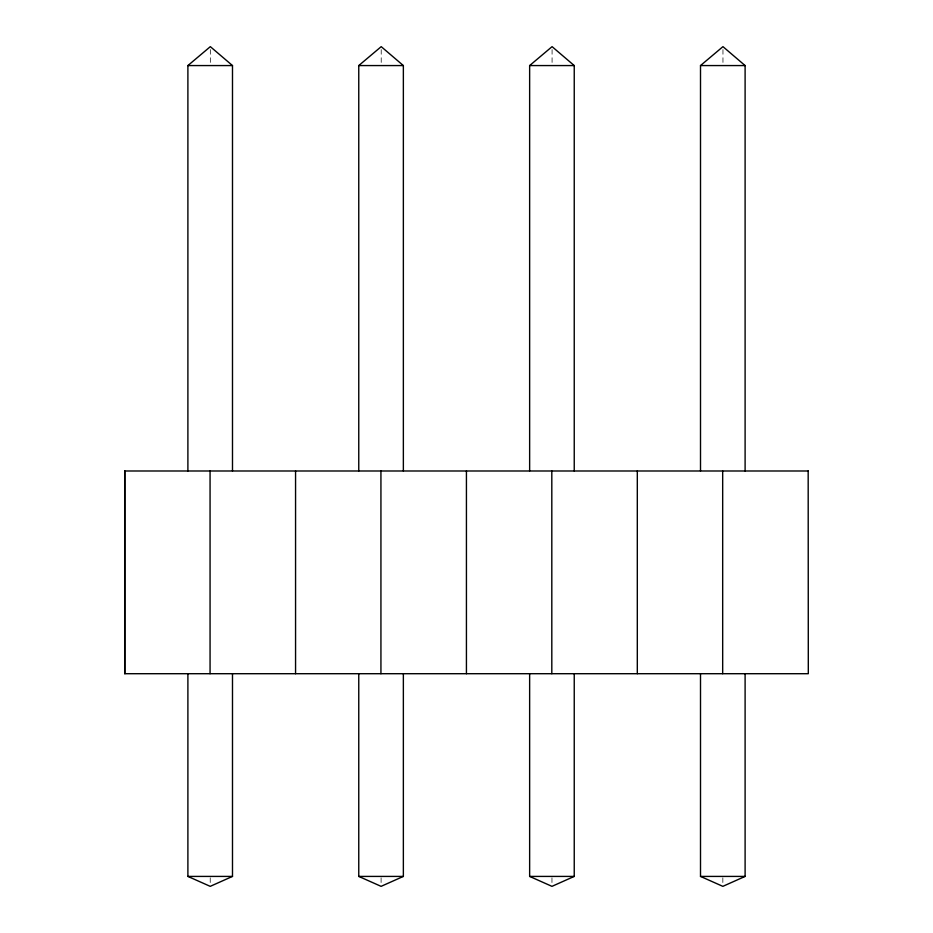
<?xml version="1.0" encoding="UTF-8"?>
<svg xmlns="http://www.w3.org/2000/svg" width="933" height="933" viewBox="0 0 933 933"><rect width="100%" height="100%" fill="white"/><g stroke="black" fill="none" stroke-linecap="round" stroke-linejoin="round"><path stroke-width="0.7" stroke-dasharray="4.67 3.5" d="M722.958 49.566L722.958 64.109M722.842 877.836L722.842 883.516M552.079 49.566L552.079 64.109M551.963 877.836L551.963 883.516M381.212 49.566L381.212 64.109M381.096 877.836L381.096 883.516M210.333 49.566L210.333 64.109M210.228 877.836L210.228 883.516"/><path stroke-width="1.4" d="M187.895 470.99L187.895 65.567L210.333 46.65L232.492 65.567L232.492 470.99M358.762 470.99L358.762 65.567L381.212 46.65L403.359 65.567L403.359 470.99M529.641 470.99L529.641 65.567L552.079 46.65L574.238 65.567L574.238 470.99M700.508 470.99L700.508 65.567L722.958 46.65L745.105 65.567L745.105 470.99M232.492 673.708L232.492 876.414L210.228 886.35L187.895 876.414L187.895 673.708M403.359 673.708L403.359 876.414L381.096 886.35L358.762 876.414L358.762 673.708M574.238 673.708L574.238 876.414L551.963 886.35L529.641 876.414L529.641 673.708M745.105 673.708L745.105 876.414L722.842 886.35L700.508 876.414L700.508 673.708M187.895 65.567L232.492 65.567M358.762 65.567L403.359 65.567M529.641 65.567L574.238 65.567M700.508 65.567L745.105 65.567M808.305 470.99L124.695 470.99L124.695 673.708L808.305 673.708L808.176 470.99M187.895 876.414L232.492 876.414M358.762 876.414L403.359 876.414M529.641 876.414L574.238 876.414M700.508 876.414L745.105 876.414M722.678 470.99L722.678 673.708M637.309 470.99L637.309 673.708M551.811 470.99L551.811 673.708M466.43 470.99L466.43 673.708M380.932 470.99L380.932 673.708M295.563 470.99L295.563 673.708M210.065 470.99L210.065 673.708M124.824 470.99L124.824 673.708"/></g></svg>
